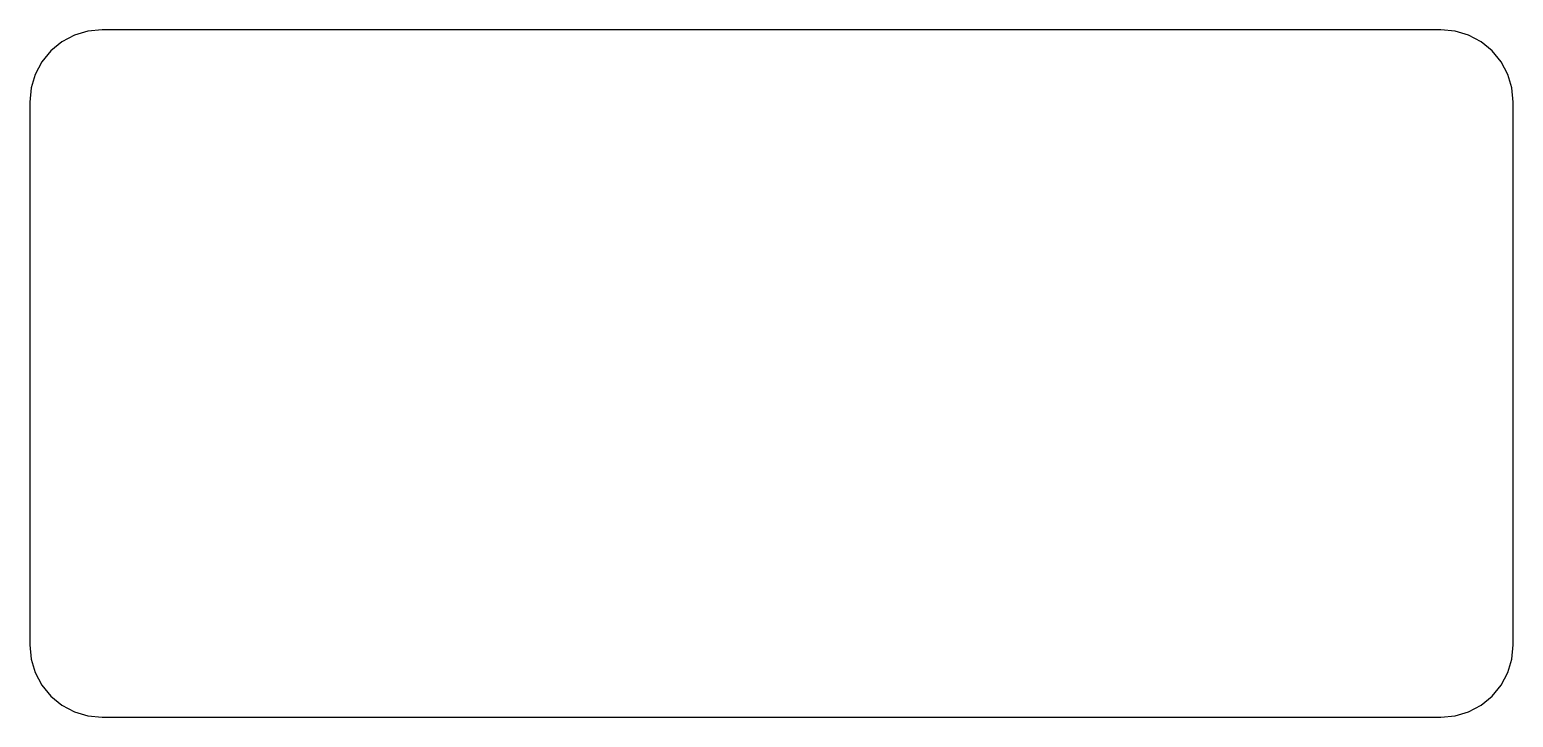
# Model space of a CAD drawing. Header units: metres. Extents: x -41 to 41, y -19 to 19.
import ezdxf

# ---------------------------------------------------------------- set-up
doc = ezdxf.new("R2010")
doc.units = ezdxf.units.M
doc.layers.add('PICKUP_CAVITY', color=7, linetype='Continuous')

msp = doc.modelspace()

# ---------------------------------------------------------------- linework, layer by layer
at = {"layer": 'PICKUP_CAVITY'}
msp.add_lwpolyline([(41, 15), (40.923, 15.78), (40.696, 16.531), (40.326, 17.222), (39.828, 17.828), (39.222, 18.326), (38.531, 18.696), (37.78, 18.923), (37, 19), (-37, 19), (-37.78, 18.923), (-38.531, 18.696), (-39.222, 18.326), (-39.828, 17.828), (-40.326, 17.222), (-40.696, 16.531), (-40.923, 15.78), (-41, 15), (-41, -15), (-40.923, -15.78), (-40.696, -16.531), (-40.326, -17.222), (-39.828, -17.828), (-39.222, -18.326), (-38.531, -18.696), (-37.78, -18.923), (-37, -19), (37, -19), (37.78, -18.923), (38.531, -18.696), (39.222, -18.326), (39.828, -17.828), (40.326, -17.222), (40.696, -16.531), (40.923, -15.78), (41, -15)], close=True, dxfattribs=at)

doc.saveas('drawing.dxf')
